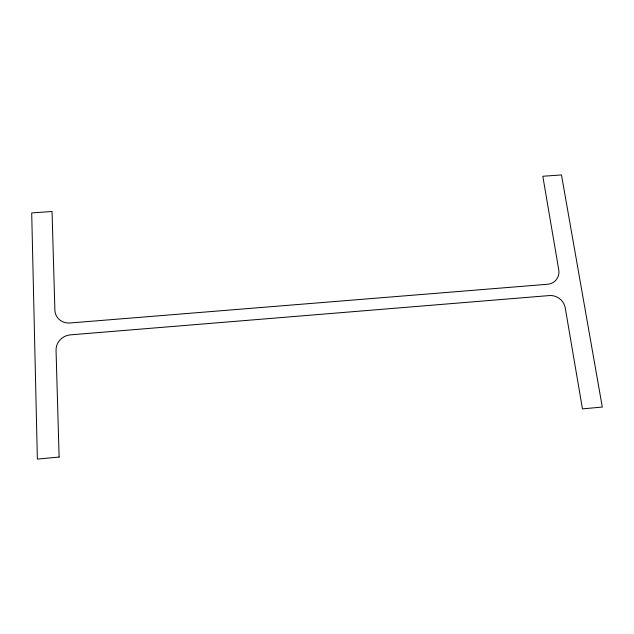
<?xml version="1.0" encoding="UTF-8"?>
<svg xmlns="http://www.w3.org/2000/svg" width="634" height="634" viewBox="0 0 634 634"><rect width="100%" height="100%" fill="white"/><g stroke="black" fill="none" stroke-linecap="round" stroke-linejoin="round"><path stroke-width="0.95" d="M59.12 457.066L37.358 459.071L31.7 212.937L52.043 211.479L54.889 310.161A14.828 13.821 -24.2 0 0 70.017 322.991L547.475 284.278A14.075 12.91 34.8 0 0 558.768 269.894L542.815 176.268L561.478 174.929L602.3 407.044L582.456 408.875L565.251 307.918A14.273 13.148 38.4 0 0 549.353 295.563L70.414 334.863A15.034 14.091 -28.6 0 0 56.046 350.301L59.12 457.066"/></g></svg>
